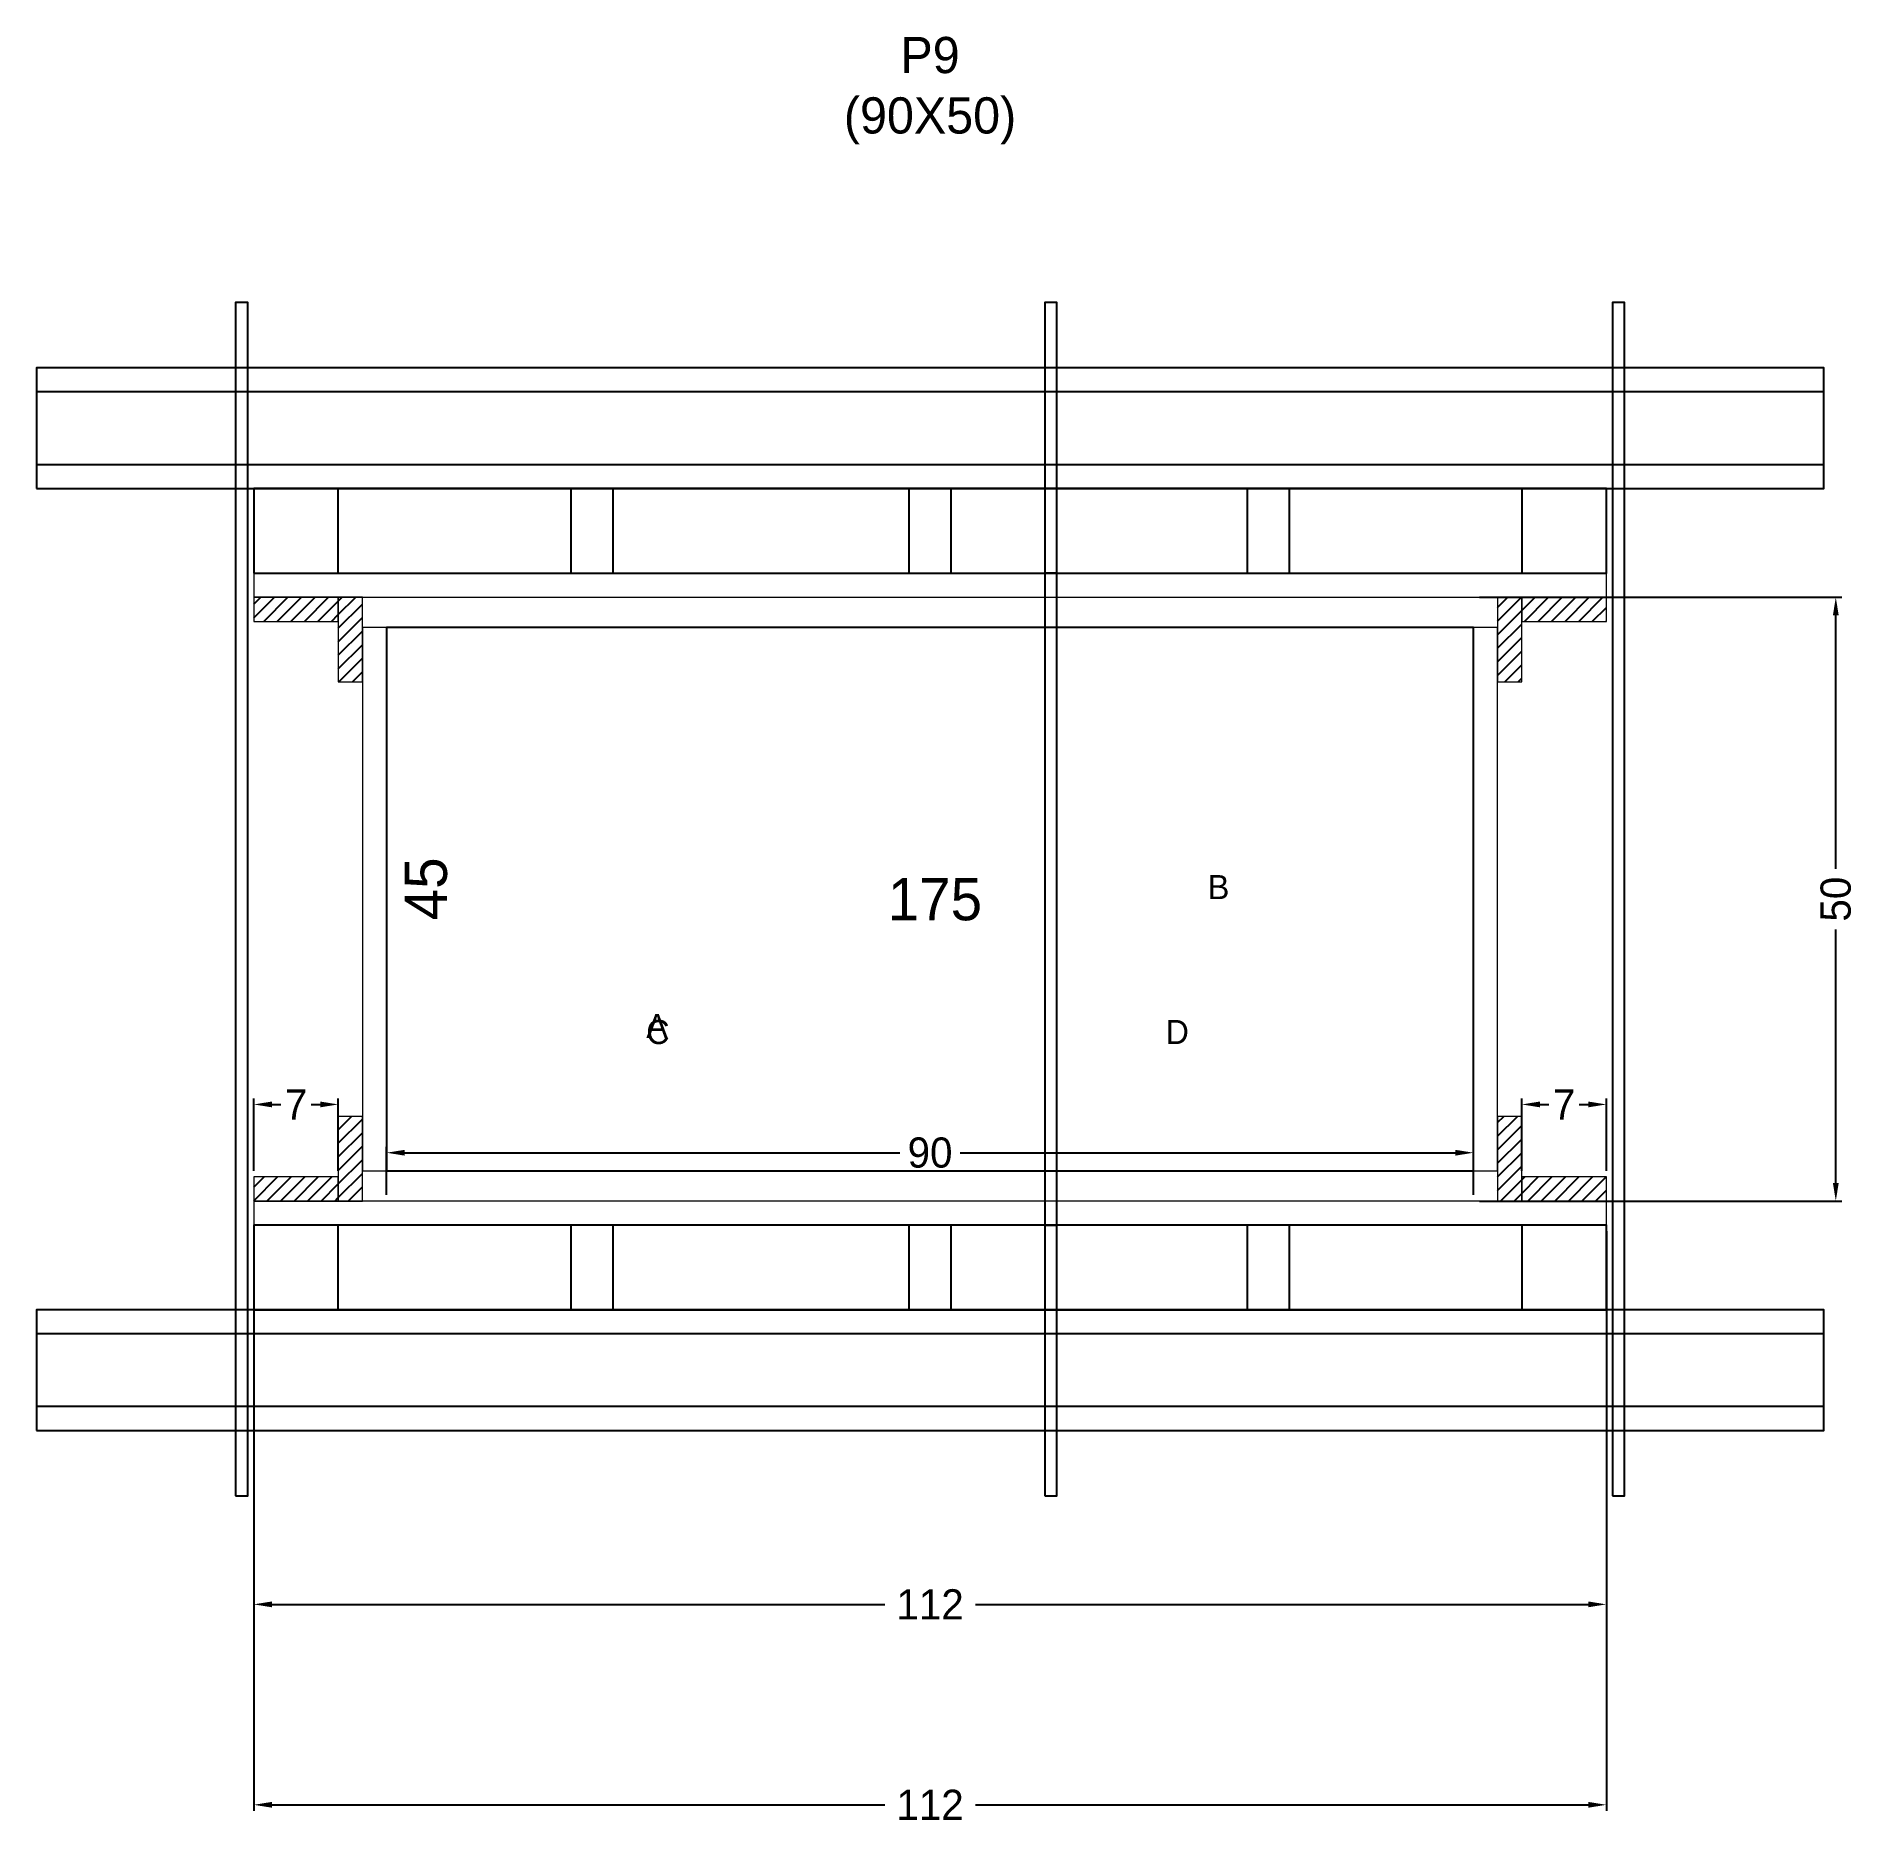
# Model space of a CAD drawing. Header units: centimetres. Extents: x -148 to 153, y -13 to 283.
import ezdxf

# ---------------------------------------------------------------- set-up
doc = ezdxf.new("R2010")
doc.units = ezdxf.units.CM
for name, color, linetype in [('CHAPA', 140, 'Continuous'), ('COTA', 241, 'Continuous'), ('Hachura', 251, 'Continuous'), ('Madeira', 30, 'Continuous'), ('NOMENCLATURA', 7, 'Continuous'), ('Painéis', 200, 'Continuous'), ('Perfil Metálico', 150, 'Continuous'), ('SARRAFO', 251, 'Continuous'), ('TEXTO_GERAL', 7, 'Continuous')]:
    doc.layers.add(name, color=color, linetype=linetype)
doc.dimstyles.new('cotax2', dxfattribs={"dimtxt": 2.5, "dimasz": 1.5, "dimexe": 0.5, "dimexo": 0.5, "dimgap": 0.5, "dimtad": 1, "dimcen": 2.5, "dimazin": 3, "dimtfac": 1, "dimtmove": 0, "dimatfit": 3})
pattern_1 = [(45, (0, 0), (-1.122532, 1.122532), [])]

# ---------------------------------------------------------------- blocks, each defined once
blk = doc.blocks.new('_CLOSEDFILLED')
at = {"color": 0, "linetype": 'BYBLOCK'}
blk.add_solid([(-1, 0.16), (0, 0), (-1, -0.16)], dxfattribs=at)
blk = doc.blocks.new('*D1')
for p, q in [((-112, 85), (-112, -11)), ((112, 85), (112, -11)), ((-109, -10), (-7.5, -10)), ((7.5, -10), (109, -10))]:
    blk.add_line(p, q)
at = {"layer": 'Defpoints'}
for p in [(-112, 86), (112, 86), (-112, -10)]:
    blk.add_point(p, dxfattribs=at)
at = {"layer": 'COTA', "xscale": 3, "yscale": 3, "rotation": 180}
blk.add_blockref('_CLOSEDFILLED', (-112, -10), dxfattribs=at)
at = {"layer": 'COTA', "xscale": 3, "yscale": 3}
blk.add_blockref('_CLOSEDFILLED', (112, -10), dxfattribs=at)
at = {"layer": 'COTA', "insert": (0, -10), "char_height": 5, "attachment_point": 5}
blk.add_mtext('112', dxfattribs=at)
blk = doc.blocks.new('*D2')
for p, q in [((-90, 91), (-90, 99)), ((-87, 98), (-5, 98)), ((5, 98), (87, 98)), ((90, 91), (90, 99))]:
    blk.add_line(p, q)
at = {"layer": 'Defpoints'}
for p in [(-90, 98), (-90, 90), (90, 90)]:
    blk.add_point(p, dxfattribs=at)
at = {"layer": 'COTA', "xscale": 3, "yscale": 3, "rotation": 180}
blk.add_blockref('_CLOSEDFILLED', (-90, 98), dxfattribs=at)
at = {"layer": 'COTA', "xscale": 3, "yscale": 3}
blk.add_blockref('_CLOSEDFILLED', (90, 98), dxfattribs=at)
at = {"layer": 'COTA', "insert": (0, 98), "char_height": 5, "attachment_point": 5}
blk.add_mtext('90', dxfattribs=at)
blk = doc.blocks.new('*D3')
for p, q in [((91, 190), (151, 190)), ((150, 145), (150, 187)), ((150, 93), (150, 135)), ((91, 90), (151, 90))]:
    blk.add_line(p, q)
at = {"layer": 'Defpoints'}
for p in [(90, 190), (90, 90), (150, 90)]:
    blk.add_point(p, dxfattribs=at)
at = {"layer": 'COTA', "xscale": 3, "yscale": 3}
for p, rotation in [((150, 190), 90), ((150, 90), -90.00000000000001)]:
    blk.add_blockref('_CLOSEDFILLED', p, dxfattribs=dict(at, rotation=rotation))
at = {"layer": 'COTA', "insert": (150, 140), "char_height": 5, "attachment_point": 5, "rotation": 90}
blk.add_mtext('50', dxfattribs=at)
blk = doc.blocks.new('*D4')
for p, q in [((-112, 95), (-112, 107)), ((-109, 106), (-107.5, 106)), ((-102.5, 106), (-101, 106)), ((-98, 95), (-98, 107))]:
    blk.add_line(p, q)
at = {"layer": 'Defpoints'}
for p in [(-112, 106), (-112, 94), (-98, 94)]:
    blk.add_point(p, dxfattribs=at)
at = {"layer": 'COTA', "xscale": 3, "yscale": 3, "rotation": 180}
blk.add_blockref('_CLOSEDFILLED', (-112, 106), dxfattribs=at)
at = {"layer": 'COTA', "xscale": 3, "yscale": 3}
blk.add_blockref('_CLOSEDFILLED', (-98, 106), dxfattribs=at)
at = {"layer": 'COTA', "insert": (-105, 106), "char_height": 5, "attachment_point": 5}
blk.add_mtext('7', dxfattribs=at)
blk = doc.blocks.new('*D5')
for p, q in [((98, 95), (98, 107)), ((101, 106), (102.5, 106)), ((107.5, 106), (109, 106)), ((112, 95), (112, 107))]:
    blk.add_line(p, q)
at = {"layer": 'Defpoints'}
for p in [(98, 106), (98, 94), (112, 94)]:
    blk.add_point(p, dxfattribs=at)
at = {"layer": 'COTA', "xscale": 3, "yscale": 3, "rotation": 180}
blk.add_blockref('_CLOSEDFILLED', (98, 106), dxfattribs=at)
at = {"layer": 'COTA', "xscale": 3, "yscale": 3}
blk.add_blockref('_CLOSEDFILLED', (112, 106), dxfattribs=at)
at = {"layer": 'COTA', "insert": (105, 106), "char_height": 5, "attachment_point": 5}
blk.add_mtext('7', dxfattribs=at)
blk = doc.blocks.new('*D6')
for p, q in [((-112, 52.2), (-112, 22.2)), ((112, 52.2), (112, 22.2)), ((-109, 23.2), (-7.5, 23.2)), ((7.5, 23.2), (109, 23.2))]:
    blk.add_line(p, q)
at = {"layer": 'Defpoints'}
for p in [(-112, 53.2), (112, 53.2), (-112, 23.2)]:
    blk.add_point(p, dxfattribs=at)
at = {"layer": 'COTA', "xscale": 3, "yscale": 3, "rotation": 180}
blk.add_blockref('_CLOSEDFILLED', (-112, 23.2), dxfattribs=at)
at = {"layer": 'COTA', "xscale": 3, "yscale": 3}
blk.add_blockref('_CLOSEDFILLED', (112, 23.2), dxfattribs=at)
at = {"layer": 'COTA', "insert": (0, 23.2), "char_height": 5, "attachment_point": 5}
blk.add_mtext('112', dxfattribs=at)

msp = doc.modelspace()

# ---------------------------------------------------------------- hatches: boundary and pattern name
at = {"layer": 'Hachura'}
h = msp.add_hatch(dxfattribs=at)
h.set_pattern_fill('ANSI31')
h.set_pattern_definition(pattern_1)
h.paths.add_polyline_path([(-112, 186), (-98, 186), (-98, 190), (-112, 190)])
h = msp.add_hatch(dxfattribs=at)
h.set_pattern_fill('ANSI31')
h.set_pattern_definition(pattern_1)
h.paths.add_polyline_path([(-98, 176), (-94, 176), (-94, 190), (-98, 190)])
h = msp.add_hatch(dxfattribs=at)
h.set_pattern_fill('ANSI31')
h.set_pattern_definition(pattern_1)
h.paths.add_polyline_path([(94, 176), (98, 176), (98, 190), (94, 190)])
h = msp.add_hatch(dxfattribs=at)
h.set_pattern_fill('ANSI31')
h.set_pattern_definition(pattern_1)
h.paths.add_polyline_path([(98, 186), (112, 186), (112, 190), (98, 190)])
h = msp.add_hatch(dxfattribs=at)
h.set_pattern_fill('ANSI31')
h.set_pattern_definition(pattern_1)
h.paths.add_polyline_path([(-98, 90), (-94, 90), (-94, 104), (-98, 104)])
h = msp.add_hatch(dxfattribs=at)
h.set_pattern_fill('ANSI31')
h.set_pattern_definition(pattern_1)
h.paths.add_polyline_path([(94, 90), (98, 90), (98, 104), (94, 104)])
h = msp.add_hatch(dxfattribs=at)
h.set_pattern_fill('ANSI31')
h.set_pattern_definition(pattern_1)
h.paths.add_polyline_path([(-112, 90), (-98, 90), (-98, 94), (-112, 94)])
h = msp.add_hatch(dxfattribs=at)
h.set_pattern_fill('ANSI31')
h.set_pattern_definition(pattern_1)
h.paths.add_polyline_path([(98, 90), (112, 90), (112, 94), (98, 94)])

# ---------------------------------------------------------------- linework, layer by layer
at = {"layer": 'CHAPA', "lineweight": 18}
for points in [[(-112, 190), (112, 190), (112, 194), (-112, 194)], [(-112, 190), (112, 190), (112, 194), (-112, 194)], [(-94, 95), (-90, 95), (-90, 185), (-94, 185)], [(-94, 95), (-90, 95), (-90, 185), (-94, 185)], [(90, 95), (94, 95), (94, 185), (90, 185)], [(90, 95), (94, 95), (94, 185), (90, 185)], [(-112, 86), (112, 86), (112, 90), (-112, 90)], [(-112, 86), (112, 86), (112, 90), (-112, 90)]]:
    msp.add_lwpolyline(points, close=True, dxfattribs=at)
at = {"layer": 'Hachura'}
for points in [[(-115, 41.2), (-113, 41.2), (-113, 238.8), (-115, 238.8)], [(19, 194), (21, 194), (21, 238.8), (19, 238.8)], [(113, 41.2), (115, 41.2), (115, 238.8), (113, 238.8)], [(19, 86), (21, 86), (21, 194), (19, 194)], [(19, 41.2), (21, 41.2), (21, 86), (19, 86)]]:
    msp.add_lwpolyline(points, close=True, dxfattribs=at)
at = {"layer": 'Madeira', "color": 126}
for points in [[(-112, 194), (112, 194), (112, 208), (-112, 208)], [(-112, 194), (-98, 194), (-98, 208), (-112, 208)], [(-59.5, 194), (-52.5, 194), (-52.5, 208), (-59.5, 208)], [(-3.5, 194), (3.5, 194), (3.5, 208), (-3.5, 208)], [(52.5, 194), (59.5, 194), (59.5, 208), (52.5, 208)], [(98, 194), (112, 194), (112, 208), (98, 208)], [(-112, 72), (112, 72), (112, 86), (-112, 86)], [(-112, 72), (-98, 72), (-98, 86), (-112, 86)], [(-59.5, 72), (-52.5, 72), (-52.5, 86), (-59.5, 86)], [(-3.5, 72), (3.5, 72), (3.5, 86), (-3.5, 86)], [(52.5, 72), (59.5, 72), (59.5, 86), (52.5, 86)], [(98, 72), (112, 72), (112, 86), (98, 86)]]:
    msp.add_lwpolyline(points, close=True, dxfattribs=at)
at = {"layer": 'Painéis'}
msp.add_lwpolyline([(-90, 95), (90, 95), (90, 185), (-90, 185)], close=True, dxfattribs=at)
at = {"layer": 'Perfil Metálico', "color": 224}
for points in [[(-148, 208), (148, 208), (148, 228), (-148, 228)], [(-148, 212), (148, 212), (148, 224), (-148, 224)], [(-148, 52), (148, 52), (148, 72), (-148, 72)], [(-148, 56), (148, 56), (148, 68), (-148, 68)]]:
    msp.add_lwpolyline(points, close=True, dxfattribs=at)
at = {"layer": 'SARRAFO', "color": 251, "lineweight": 13}
for points in [[(-112, 186), (-98, 186), (-98, 190), (-112, 190)], [(-98, 176), (-94, 176), (-94, 190), (-98, 190)], [(94, 176), (98, 176), (98, 190), (94, 190)], [(98, 186), (112, 186), (112, 190), (98, 190)], [(-98, 90), (-94, 90), (-94, 104), (-98, 104)], [(94, 90), (98, 90), (98, 104), (94, 104)], [(-112, 90), (-98, 90), (-98, 94), (-112, 94)], [(98, 90), (112, 90), (112, 94), (98, 94)]]:
    msp.add_lwpolyline(points, close=True, dxfattribs=at)

# ---------------------------------------------------------------- texts
at = {"layer": 'COTA'}
msp.add_text('45', height=7, rotation=90, dxfattribs=at).set_placement((-80, 136.5))
msp.add_text('175', height=7, dxfattribs=at).set_placement((-7, 136.5))
at = {"layer": 'NOMENCLATURA', "insert": (0, 265), "char_height": 6, "attachment_point": 8}
msp.add_mtext('P9\\P(90X50)', dxfattribs=at)
at = {"layer": 'TEXTO_GERAL'}
for s, p in [('B', (46, 140)), ('A', (-47, 117)), ('C', (-47, 116)), ('D', (39, 116))]:
    msp.add_text(s, height=4, dxfattribs=at).set_placement(p)

# ---------------------------------------------------------------- dimensions: what is measured, and where the dimension line sits
at = {"layer": 'COTA'}
dim = msp.add_linear_dim(base=(150, 90), p1=(90, 90), p2=(90, 190), angle=90, dimstyle='cotax2', dxfattribs=at)
dim.commit()
dim.dimension.update_dxf_attribs({"geometry": '*D3', "text_midpoint": (150, 140)})
for base, p1, p2, picture, middle in [((-112, 106), (-112, 94), (-98, 94), '*D4', (-105, 106)), ((98, 106), (98, 94), (112, 94), '*D5', (105, 106)), ((-90, 98), (-90, 90), (90, 90), '*D2', (0, 98)), ((-112, -10), (-112, 86), (112, 86), '*D1', (0, -10)), ((-112, 23.2), (-112, 53.2), (112, 53.2), '*D6', (0, 23.2))]:
    dim = msp.add_linear_dim(base=base, p1=p1, p2=p2, dimstyle='cotax2', dxfattribs=at)
    dim.commit()
    dim.dimension.update_dxf_attribs({"geometry": picture, "text_midpoint": middle})

doc.saveas('drawing.dxf')
